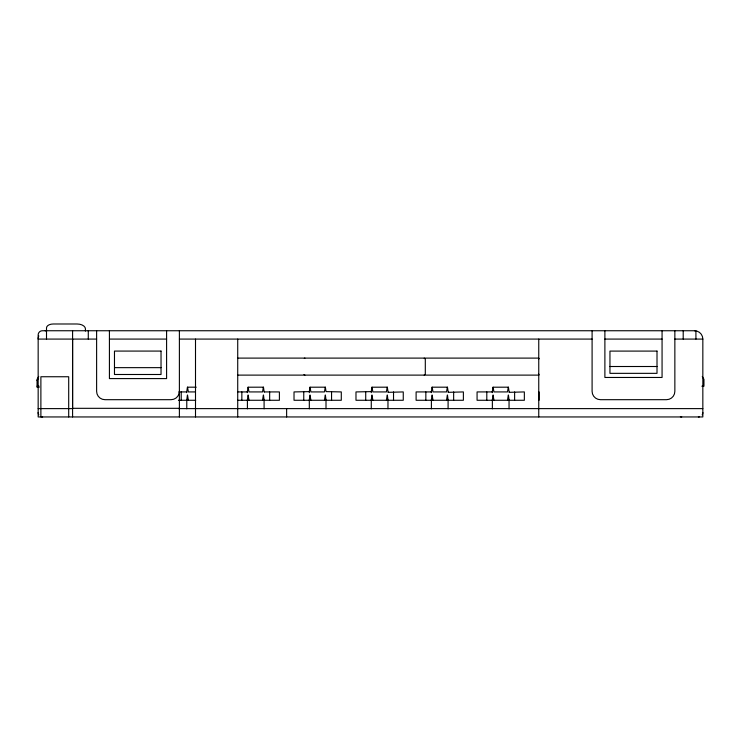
<?xml version="1.0" encoding="UTF-8"?>
<svg xmlns="http://www.w3.org/2000/svg" width="741" height="741" viewBox="0 0 741 741"><rect width="100%" height="100%" fill="white"/><g stroke="black" fill="none" stroke-linecap="round" stroke-linejoin="round"><path stroke-width="1.11" d="M72.59 339.082L72.59 408.319L179.387 408.319M262.527 400.27L263.351 395.027A20.97 0.787 -90 0 1 263.509 395.222L263.944 398.751A62.726 2.371 90 0 0 264.204 399.964L264.37 400.27M324.438 400.27L325.253 395.027A20.97 0.787 -90 0 1 325.41 395.222L325.845 398.751A62.726 2.371 -90 0 0 326.105 399.964L326.281 400.27M386.394 400.27L387.219 395.027A20.97 0.787 -90 0 1 387.376 395.222L387.812 398.751A62.726 2.371 -90 0 0 388.071 399.964L388.247 400.27M446.527 400.27L447.342 395.027A20.97 0.787 -90 0 1 447.499 395.222L447.935 398.751A62.726 2.371 -90 0 0 448.194 399.964L448.37 400.27M507.483 400.27L508.307 395.027A20.97 0.787 -90 0 1 508.465 395.222L508.9 398.751A62.726 2.371 -90 0 0 509.16 399.964L509.326 400.27M38.717 376.437L37.05 379.364L37.05 387.311L39.153 387.311M37.05 380.476L38.162 378.521M448.398 391.924L448.212 391.619A74.406 2.807 -90 0 1 447.925 390.405L447.508 387.404A24.972 0.945 90 0 0 447.342 387.21L446.527 391.924L432.976 391.924L432.16 387.21A24.972 0.945 -90 0 0 431.994 387.413L431.577 390.405A74.406 2.807 90 0 1 431.29 391.619L431.105 391.924M186.556 400.233L186.676 399.964A62.726 2.371 90 0 0 186.936 398.751L187.371 395.222A20.97 0.787 -90 0 1 187.529 395.027L188.353 400.27M431.179 400.233L431.299 399.964A62.726 2.371 90 0 0 431.558 398.751L431.994 395.222A20.97 0.787 90 0 1 432.151 395.027L432.976 400.27M186.537 391.887L186.667 391.619A74.406 2.807 90 0 0 186.954 390.405L187.371 387.404A24.972 0.945 90 0 1 187.538 387.21L188.353 391.924L195.124 391.924M492.117 391.887L492.246 391.619A74.406 2.807 -90 0 0 492.533 390.405L492.95 387.404A24.972 0.945 90 0 1 493.117 387.21L508.345 387.182M309.062 400.26L309.21 399.964A62.726 2.371 -90 0 0 309.469 398.751L309.905 395.222A20.97 0.787 -90 0 1 310.062 395.027L310.887 400.27M492.117 400.26L492.265 399.964A62.726 2.371 -90 0 0 492.524 398.751L492.96 395.222A20.97 0.787 90 0 1 493.117 395.027L493.932 400.27M247.133 391.915L247.29 391.619A74.406 2.807 -90 0 0 247.577 390.405L247.994 387.404A24.972 0.945 -90 0 1 248.161 387.21L263.388 387.182M304.319 358.274L304.912 358.107M247.133 400.27L247.299 399.964A62.726 2.371 -90 0 0 247.568 398.751L248.003 395.222A20.97 0.787 90 0 1 248.161 395.027L248.976 400.27M371 400.27L371.176 399.964A62.726 2.371 90 0 0 371.436 398.751L371.871 395.222A20.97 0.787 90 0 1 372.028 395.027L372.843 400.27M424.195 375.113L425.306 374.001L425.306 359.135L424.195 358.107M96.617 339.082L38.162 339.082A8.346 8.346 0 0 1 38.801 335.895M109.418 339.082L166.595 339.082M179.396 339.082L592.096 339.082M604.888 339.082L662.065 339.082M674.856 339.082L702.838 339.082L702.838 416.951L38.162 416.951L38.162 334.913A4.168 4.168 0 0 1 42.33 330.745L695.91 330.745L695.938 339.082M237.722 358.107L538.753 358.107M609.954 366.508L657.008 366.508M114.475 367.647L161.029 367.647M237.722 375.113L538.753 375.113M37.05 386.2L39.153 386.2M701.847 386.2L703.95 386.2L703.95 379.364L702.283 376.437M187.492 387.182L196.217 387.182M310.071 387.21L310.887 391.924L324.438 391.924L325.253 387.21A24.972 0.945 -90 0 1 325.419 387.413L325.836 390.405A74.406 2.807 90 0 0 326.123 391.619L341.295 391.924L341.295 400.27L294.02 400.27L294.02 391.924L309.201 391.619A74.406 2.807 90 0 0 309.488 390.405L309.905 387.404A24.972 0.945 90 0 1 310.071 387.21L325.29 387.182M387.969 392.332L403.261 391.924L403.261 400.27L355.986 400.27L355.986 391.924L371.158 391.619A74.406 2.807 90 0 0 371.445 390.405L371.862 387.404A24.972 0.945 -90 0 1 372.038 387.21L387.256 387.182M432.114 387.182L447.379 387.182M179.053 391.924L186.778 391.924L186.778 392.647M237.518 391.924L247.411 391.924L247.411 392.647M264.092 391.924L279.394 391.924L279.394 400.27L237.518 400.27M539.087 391.924L539.087 400.27M178.405 400.27L195.698 400.27M38.162 408.615L72.618 408.615M178.47 408.615L702.838 408.615M681.739 416.951L680.386 416.822M304.912 375.113L303.958 374.585M509.326 391.915L509.169 391.619A74.406 2.807 90 0 1 508.882 390.405L508.465 387.404A24.972 0.945 -90 0 0 508.298 387.21L507.483 391.924L493.932 391.924L493.117 387.21M388.238 391.915L388.08 391.619A74.406 2.807 -90 0 1 387.793 390.405L387.376 387.404A24.972 0.945 -90 0 0 387.21 387.21L386.394 391.924L372.843 391.924L372.038 387.21M264.398 391.924L264.213 391.619A74.406 2.807 -90 0 1 263.926 390.405L263.509 387.404A24.972 0.945 -90 0 0 263.342 387.21L262.527 391.924L248.976 391.924L248.161 387.21M683.202 330.745L683.202 339.082M674.856 330.745L674.856 391.341A8.346 8.346 0 0 1 666.52 399.686L600.442 399.686A8.346 8.346 0 0 1 592.096 391.341L592.096 330.745M662.065 330.745L662.065 377.465L604.888 377.465L604.888 330.745M538.753 339.082L538.753 416.951M514.615 391.924L514.615 400.27M509.048 392.332L524.35 391.924L524.35 400.27L477.074 400.27L477.074 391.924L492.367 391.924L492.367 392.647M509.048 400.27L509.048 408.828M492.367 400.27L492.367 408.828M486.8 391.924L486.8 400.27M453.649 391.924L453.649 400.27M448.092 392.332L463.384 391.924L463.384 400.27L416.109 400.27L416.109 391.924L431.401 391.924L431.401 392.647M448.092 400.27L448.092 408.828M431.401 400.27L431.401 408.828M425.843 391.924L425.843 400.27M393.527 391.924L393.527 400.27M387.969 400.27L387.969 408.828M371.278 391.924L371.278 392.647M371.278 400.27L371.278 408.828M365.721 391.924L365.721 400.27M331.56 391.924L331.56 400.27M326.003 400.27L326.003 408.828M309.312 391.924L309.312 392.647M309.312 400.27L309.312 408.828M303.754 391.924L303.754 400.27M286.628 408.615L286.628 416.951M269.659 391.924L269.659 400.27M264.092 400.27L264.092 408.828M247.411 400.27L247.411 408.828M241.844 391.924L241.844 400.27M237.722 339.082L237.722 416.951M195.504 339.082L195.504 416.951M186.778 400.27L186.778 408.828M181.221 391.924L181.221 400.27M179.387 330.745L179.387 416.951M166.595 330.745L166.595 378.595L109.418 378.595L109.418 330.745M96.617 330.745L96.617 391.341A8.346 8.346 0 0 0 104.963 399.686L171.041 399.686A8.346 8.346 0 0 0 179.387 391.341M88.281 330.745L88.281 339.082M85.437 331.079L85.437 328.893A8.346 4.9 0 0 0 77.101 323.993L53.176 323.993A6.678 3.918 0 0 0 46.507 327.911L46.507 339.082M72.59 330.745L72.59 416.951M68.7 416.951L68.7 376.752L40.885 376.743L40.885 416.951M539.077 374.789A1.111 1.111 0 0 1 538.753 374.001M538.753 359.218A1.111 1.111 0 0 1 539.077 358.431M42.617 416.951A4.446 4.446 0 0 1 41.57 416.831M38.819 414.83A4.446 4.446 0 0 1 38.162 412.505M702.838 412.505A4.446 4.446 0 0 1 702.181 414.83M699.43 416.831A4.446 4.446 0 0 1 698.383 416.951M45.201 330.847A8.346 8.346 0 0 1 46.507 330.745M694.493 330.745A8.346 8.346 0 0 1 702.838 339.082M161.029 351.077L114.475 351.077L114.475 374.492L161.029 374.492L161.029 351.077M657.008 351.095L609.954 351.095L609.954 373.344L657.008 373.344L657.008 351.095"/></g></svg>
